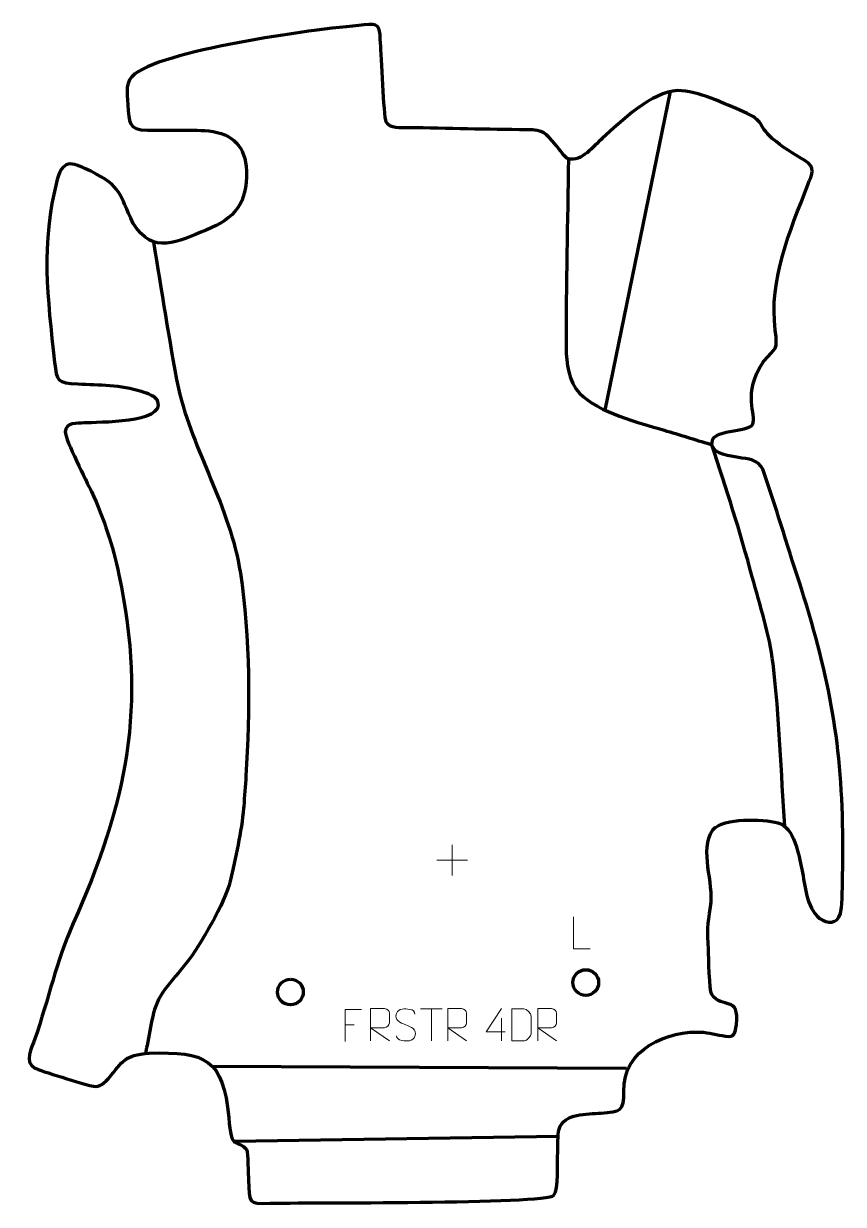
# Model space of a CAD drawing. Header units: millimetres. Extents: x -571 to 67, y -27 to 892.
import ezdxf

# ---------------------------------------------------------------- set-up
doc = ezdxf.new("R2010")
doc.units = ezdxf.units.MM
doc.header["$MEASUREMENT"] = 0
doc.layers.add('layer 1', color=7, linetype='Continuous', plot=False)
doc.layers.add('layer 2', color=7, linetype='Continuous')
doc.layers.add('layer 3', color=7, linetype='Continuous')

msp = doc.modelspace()

# ---------------------------------------------------------------- linework, layer by layer
at = {"layer": 'layer 1', "color": 250, "lineweight": 9}
for points in [[(-237.5794, 253.0189), (-237.5794, 253.0189), (-237.5794, 229.041), (-237.5794, 229.041)], [(-249.5683, 241.0299), (-249.5683, 241.0299), (-225.5904, 241.0299), (-225.5904, 241.0299)], [(-262.2415, 125.4676), (-262.2415, 125.4676), (-245.2543, 125.4676), (-245.2543, 125.4676)], [(-253.7477, 100.5376), (-253.7477, 100.5376), (-253.7477, 125.4911), (-253.7477, 125.4911)], [(-320.9161, 113.0144), (-320.9161, 113.0144), (-313.748, 113.0144), (-313.748, 113.0144)], [(-199.2812, 118.192), (-199.2812, 118.192), (-199.2812, 100.5273), (-199.2812, 100.5273)]]:
    msp.add_open_spline(points, degree=3, dxfattribs=at)
for points, knots in [([(-130.3592, 171.9719), (-130.3592, 171.9719), (-143.3083, 171.9719), (-143.3083, 171.9719), (-143.3083, 171.9719), (-143.3083, 171.9719), (-143.3083, 196.9255), (-143.3083, 196.9255)], [0, 0, 0, 0, 0.33333333, 0.33333333, 0.33333333, 0.33333333, 1, 1, 1, 1]), ([(-308.0421, 124.8941), (-308.0421, 124.8941), (-320.9161, 124.8941), (-320.9161, 124.8941), (-320.9161, 124.8941), (-320.9161, 124.8941), (-320.9161, 99.9405), (-320.9161, 99.9405)], [0, 0, 0, 0, 0.33333333, 0.33333333, 0.33333333, 0.33333333, 1, 1, 1, 1]), ([(-301.08, 100.5377), (-301.08, 100.5377), (-301.08, 125.4912), (-301.08, 125.4912), (-301.08, 125.4912), (-297.4852, 125.4912), (-293.8897, 125.4912), (-290.2945, 125.4912), (-290.2945, 125.4912), (-287.9692, 125.4535), (-286.4119, 123.9635), (-286.416, 121.5971), (-286.416, 121.5971), (-286.4164, 119.5616), (-286.4164, 116.5022), (-286.416, 114.4662), (-286.416, 114.4662), (-286.4225, 112.5907), (-288.2348, 110.6489), (-290.2443, 110.6298), (-290.2443, 110.6298), (-290.2443, 110.6298), (-301.08, 110.6298), (-301.08, 110.6298), (-301.08, 110.6298), (-301.08, 110.6298), (-286.4253, 100.5377), (-286.4253, 100.5377)], [0, 0, 0, 0, 0.125, 0.125, 0.125, 0.125, 0.25, 0.25, 0.25, 0.25, 0.375, 0.375, 0.375, 0.375, 0.5, 0.5, 0.5, 0.5, 0.625, 0.625, 0.625, 0.625, 0.75, 0.75, 0.75, 0.75, 1, 1, 1, 1]), ([(-273.7479, 113.0144), (-277.9962, 114.4848), (-282.9043, 116.2806), (-280.8992, 121.8009), (-280.8992, 121.8009), (-279.3957, 125.9408), (-274.1821, 125.5523), (-270.5785, 124.9512), (-270.5785, 124.9512), (-267.7179, 124.474), (-266.8532, 123.2608), (-266.5426, 121.1767)], [0, 0, 0, 0, 0.25, 0.25, 0.25, 0.25, 0.5, 0.5, 0.5, 0.5, 1, 1, 1, 1]), ([(-241.08, 100.5376), (-241.08, 100.5376), (-241.08, 125.4911), (-241.08, 125.4911), (-241.08, 125.4911), (-237.4852, 125.4911), (-233.8897, 125.4911), (-230.2945, 125.4911), (-230.2945, 125.4911), (-227.9692, 125.4534), (-226.4119, 123.9634), (-226.416, 121.597), (-226.416, 121.597), (-226.4164, 119.5615), (-226.4164, 116.5021), (-226.416, 114.4661), (-226.416, 114.4661), (-226.4225, 112.5906), (-228.2348, 110.6488), (-230.2443, 110.6297), (-230.2443, 110.6297), (-230.2443, 110.6297), (-241.08, 110.6297), (-241.08, 110.6297), (-241.08, 110.6297), (-241.08, 110.6297), (-226.4253, 100.5376), (-226.4253, 100.5376)], [0, 0, 0, 0, 0.125, 0.125, 0.125, 0.125, 0.25, 0.25, 0.25, 0.25, 0.375, 0.375, 0.375, 0.375, 0.5, 0.5, 0.5, 0.5, 0.625, 0.625, 0.625, 0.625, 0.75, 0.75, 0.75, 0.75, 1, 1, 1, 1]), ([(-196.3371, 107.4309), (-196.3371, 107.4309), (-211.1588, 107.4309), (-211.1588, 107.4309), (-211.1588, 107.4309), (-211.1588, 107.4309), (-199.2812, 125.5014), (-199.2812, 125.5014)], [0, 0, 0, 0, 0.33333333, 0.33333333, 0.33333333, 0.33333333, 1, 1, 1, 1]), ([(-191.0496, 100.5526), (-188.7178, 100.553), (-183.7676, 100.529), (-181.4361, 100.5287), (-181.4361, 100.5287), (-179.5111, 100.4233), (-176.1925, 103.9649), (-176.2037, 105.9822), (-176.2037, 105.9822), (-176.2041, 111.7523), (-176.2041, 113.922), (-176.2037, 119.6913), (-176.2037, 119.6913), (-176.208, 121.8294), (-179.5825, 125.4895), (-181.7349, 125.476), (-181.7349, 125.476), (-184.0606, 125.476), (-188.7849, 125.476), (-191.111, 125.476), (-191.111, 125.476), (-191.1106, 119.7291), (-191.0493, 106.2999), (-191.0496, 100.5526)], [0, 0, 0, 0, 0.14285714, 0.14285714, 0.14285714, 0.14285714, 0.28571429, 0.28571429, 0.28571429, 0.28571429, 0.42857143, 0.42857143, 0.42857143, 0.42857143, 0.57142857, 0.57142857, 0.57142857, 0.57142857, 0.71428571, 0.71428571, 0.71428571, 0.71428571, 1, 1, 1, 1]), ([(-171.08, 100.5376), (-171.08, 100.5376), (-171.08, 125.4911), (-171.08, 125.4911), (-171.08, 125.4911), (-167.4852, 125.4911), (-163.8897, 125.4911), (-160.2945, 125.4911), (-160.2945, 125.4911), (-157.9692, 125.4534), (-156.4119, 123.9634), (-156.416, 121.597), (-156.416, 121.597), (-156.4164, 119.5615), (-156.4164, 116.5021), (-156.416, 114.4661), (-156.416, 114.4661), (-156.4225, 112.5906), (-158.2348, 110.6488), (-160.2443, 110.6297), (-160.2443, 110.6297), (-160.2443, 110.6297), (-171.08, 110.6297), (-171.08, 110.6297), (-171.08, 110.6297), (-171.08, 110.6297), (-156.4253, 100.5376), (-156.4253, 100.5376)], [0, 0, 0, 0, 0.125, 0.125, 0.125, 0.125, 0.25, 0.25, 0.25, 0.25, 0.375, 0.375, 0.375, 0.375, 0.5, 0.5, 0.5, 0.5, 0.625, 0.625, 0.625, 0.625, 0.75, 0.75, 0.75, 0.75, 1, 1, 1, 1]), ([(-273.7479, 113.0143), (-269.7293, 111.3676), (-264.6998, 109.4793), (-266.5338, 104.119), (-266.5338, 104.119), (-267.9936, 99.8526), (-272.9044, 100.1093), (-276.6305, 100.664), (-276.6305, 100.664), (-279.3805, 101.0738), (-280.6014, 102.2873), (-280.9794, 104.3995)], [0, 0, 0, 0, 0.25, 0.25, 0.25, 0.25, 0.5, 0.5, 0.5, 0.5, 1, 1, 1, 1])]:
    msp.add_open_spline(points, degree=3, knots=knots, dxfattribs=at)
at = {"layer": 'layer 2', "color": 142, "lineweight": 200}
for centre in [(-363.3455, 138.3919), (-133.687, 145.8002)]:
    msp.add_ellipse(centre, major_axis=(0, 10), ratio=1, dxfattribs=at)
at = {"layer": 'layer 2', "color": 140, "lineweight": 158}
for points in [[(-118.4748, 591.0944), (-118.4748, 591.0944), (-67.6932, 839.013), (-67.6932, 839.013)], [(-424.2638, 80.6522), (-424.2638, 80.6522), (-101.9363, 79.1721), (-101.9363, 79.1721)], [(-407.1704, 22.2689), (-407.1704, 22.2689), (-155.1966, 26.1681), (-155.1966, 26.1681)]]:
    msp.add_open_spline(points, degree=3, dxfattribs=at)
for points, knots in [([(-147.1608, 786.5593), (-147.7679, 737.7202), (-149.1432, 688.467), (-148.97, 639.6732), (-148.97, 639.6732), (-148.9289, 628.0935), (-147.0613, 612.7683), (-138.4698, 604.2793), (-138.4698, 604.2793), (-122.7628, 588.7597), (-93.5423, 581.8489), (-72.7392, 575.5627), (-72.7392, 575.5627), (-60.8016, 571.9273), (-48.8654, 568.2868), (-36.9279, 564.6511), (-36.9279, 564.6511), (-36.9279, 564.6511), (-35.4954, 564.2148), (-35.4954, 564.2148)], [0, 0, 0, 0, 0.16666667, 0.16666667, 0.16666667, 0.16666667, 0.33333333, 0.33333333, 0.33333333, 0.33333333, 0.5, 0.5, 0.5, 0.5, 0.66666667, 0.66666667, 0.66666667, 0.66666667, 1, 1, 1, 1]), ([(-469.9355, 722.1753), (-463.5068, 684.2491), (-457.9253, 645.6645), (-450.5071, 607.9738), (-450.5071, 607.9738), (-438.912, 558.0251), (-410.5899, 516.8358), (-402.3017, 464.3572), (-402.3017, 464.3572), (-394.6046, 415.6217), (-394.8696, 356.0699), (-397.9713, 306.7166), (-397.9713, 306.7166), (-398.4724, 298.7426), (-399.064, 290.7842), (-399.7217, 282.8216), (-399.7217, 282.8216), (-399.7217, 282.8216), (-399.8442, 281.3513), (-399.8442, 281.3513), (-399.8442, 281.3513), (-401.3493, 263.5982), (-406.1951, 242.1236), (-410.2397, 224.6019), (-410.2397, 224.6019), (-413.8231, 209.0783), (-433.9306, 173.9059), (-444.1326, 161.0652), (-444.1326, 161.0652), (-449.718, 154.0352), (-455.6631, 147.4968), (-461.1786, 140.3316), (-461.1786, 140.3316), (-471.2556, 127.0958), (-471.4412, 112.3185), (-474.8634, 96.7143), (-474.8634, 96.7143), (-475.3151, 94.655), (-475.7703, 92.5963), (-476.2248, 90.5376)], [0, 0, 0, 0, 0.09090909, 0.09090909, 0.09090909, 0.09090909, 0.18181818, 0.18181818, 0.18181818, 0.18181818, 0.27272727, 0.27272727, 0.27272727, 0.27272727, 0.36363636, 0.36363636, 0.36363636, 0.36363636, 0.45454545, 0.45454545, 0.45454545, 0.45454545, 0.54545455, 0.54545455, 0.54545455, 0.54545455, 0.63636364, 0.63636364, 0.63636364, 0.63636364, 0.72727273, 0.72727273, 0.72727273, 0.72727273, 0.81818182, 0.81818182, 0.81818182, 0.81818182, 1, 1, 1, 1]), ([(21.0819, 267.3372), (18.2201, 308.972), (17.0469, 352.6408), (11.9842, 393.8825), (11.9842, 393.8825), (9.1409, 417.0451), (1.8093, 439.1185), (-4.2247, 461.5642), (-4.2247, 461.5642), (-13.3378, 496.1522), (-24.6762, 530.1344), (-35.4954, 564.2148)], [0, 0, 0, 0, 0.25, 0.25, 0.25, 0.25, 0.5, 0.5, 0.5, 0.5, 1, 1, 1, 1])]:
    msp.add_open_spline(points, degree=3, knots=knots, dxfattribs=at)
at = {"layer": 'layer 3', "color": 242, "lineweight": 158}
msp.add_open_spline([(-302.4441, 891.1249), (-293.1488, 891.8423), (-293.9546, 887.3158), (-293.2804, 876.4227), (-293.2804, 876.4227), (-292.7178, 867.3312), (-290.7676, 820.2771), (-288.8524, 815.4439), (-288.8524, 815.4439), (-286.5778, 809.7038), (-277.0824, 810.8245), (-271.6453, 810.7929), (-271.6453, 810.7929), (-240.9573, 810.5953), (-210.18, 809.334), (-179.5948, 809.2612), (-179.5948, 809.2612), (-165.9179, 809.1135), (-165.6383, 807.224), (-156.6439, 796.9913), (-156.6439, 796.9913), (-154.2762, 794.2977), (-150.0654, 787.519), (-147.1608, 786.5593), (-147.1608, 786.5593), (-136.9764, 784.2681), (-127.5054, 796.5019), (-120.7777, 802.6428), (-120.7777, 802.6428), (-106.8793, 815.3374), (-81.6576, 839.2993), (-62.2521, 839.6788), (-62.2521, 839.6788), (-46.5234, 839.9864), (-25.7697, 829.2327), (-11.0022, 823.2485), (-11.0022, 823.2485), (6.244, 815.8936), (-0.7547, 813.1913), (11.3302, 802.5514), (11.3302, 802.5514), (19.1479, 795.6685), (27.9315, 790.5729), (36.8268, 785.3022), (36.8268, 785.3022), (45.5147, 779.5206), (42.2675, 775.1497), (38.9838, 766.4176), (38.9838, 766.4176), (25.2532, 730.2269), (8.6262, 693.0399), (13.7111, 653.4438), (13.7111, 653.4438), (15.7442, 637.2663), (14.4762, 640.4338), (4.5109, 628.932), (4.5109, 628.932), (-12.4734, 603.9058), (-0.5688, 587.206), (-3.8013, 580.2155), (-3.8013, 580.2155), (-7.0481, 573.1943), (-37.2597, 577.4957), (-35.4954, 564.2148), (-35.4954, 564.2148), (-33.5724, 556.4244), (-21.4799, 555.4617), (-14.9458, 554.3167), (-14.9458, 554.3167), (-7.9534, 553.1582), (1.0127, 552.5628), (3.9716, 545.1947), (3.9716, 545.1947), (14.1475, 516.4651), (22.6104, 486.8294), (32.2445, 457.8082), (32.2445, 457.8082), (54.3948, 388.7499), (65.5112, 335.0521), (66.1385, 262.5282), (66.1385, 262.5282), (66.1494, 251.0686), (66.6887, 207.7345), (64.4193, 199.4351), (64.4193, 199.4351), (61.4693, 190.9593), (54.8287, 191.6726), (48.0912, 195.5996), (48.0912, 195.5996), (37.3973, 205.0796), (37.26, 220.5201), (34.387, 233.9774), (34.387, 233.9774), (32.0765, 244.9917), (28.474, 266.8235), (15.7344, 270.1544), (15.7344, 270.1544), (3.9517, 272.9813), (-26.2985, 274.381), (-34.9496, 264.7327), (-34.9496, 264.7327), (-45.6504, 248.3846), (-33.5287, 224.009), (-36.5568, 204.7467), (-36.5568, 204.7467), (-39.0681, 189.6881), (-39.18, 186.7761), (-38.3334, 171.3886), (-38.3334, 171.3886), (-38.0303, 165.8798), (-37.6603, 139.5643), (-35.6037, 136.4807), (-35.6037, 136.4807), (-27.6738, 124.5911), (-13.7021, 136.4113), (-16.5625, 112.9818), (-16.5625, 112.9818), (-17.3709, 106.3601), (-18.3765, 103.9571), (-22.3095, 103.8666), (-22.3095, 103.8666), (-29.6768, 104.6445), (-35.18, 106.1284), (-42.0481, 107.1405), (-42.0481, 107.1405), (-70.2232, 109.1816), (-105.0983, 93.6427), (-104.0729, 61.1227), (-104.0729, 61.1227), (-103.598, 46.0617), (-107.0691, 45.2631), (-121.7123, 44.1991), (-121.7123, 44.1991), (-132.3858, 43.4236), (-150.8243, 44.1542), (-154.3289, 31.8616), (-154.3289, 31.8616), (-155.684, 27.1086), (-155.3327, 18.6999), (-155.5173, 13.5222), (-155.5173, 13.5222), (-155.6804, 6.9561), (-154.8404, -15.4265), (-158.4914, -19.732), (-158.4914, -19.732), (-164.4731, -26.7858), (-355.932, -25.1127), (-379.4621, -25.9266), (-379.4621, -25.9266), (-396.9737, -26.4734), (-394.8904, -25.3462), (-396.0278, -7.7106), (-396.0278, -7.7106), (-396.2455, -4.3359), (-396.5566, 13.6593), (-397.2263, 15.3634), (-397.2263, 15.3634), (-404.8346, 25.0995), (-409.6761, 14.0125), (-411.3474, 40.8271), (-411.3474, 40.8271), (-415.6547, 86.1971), (-429.3015, 92.3534), (-473.1928, 90.8258), (-473.1928, 90.8258), (-493.0486, 89.1846), (-493.2337, 84.8952), (-504.8685, 71.2508), (-504.8685, 71.2508), (-509.9518, 65.2895), (-513.637, 64.3697), (-518.0799, 65.3942), (-518.0799, 65.3942), (-523.8589, 66.7742), (-558.6807, 77.2948), (-562.1215, 79.281), (-562.1215, 79.281), (-570.8927, 84.3442), (-564.8415, 94.5605), (-562.1567, 102.07), (-562.1567, 102.07), (-551.5547, 132.488), (-545.5907, 162.0092), (-532.3791, 191.8829), (-532.3791, 191.8829), (-490.5135, 285.9244), (-474.9277, 360.6981), (-496.7357, 463.0021), (-496.7357, 463.0021), (-501.6042, 485.8405), (-508.3731, 506.4703), (-518.079, 527.713), (-518.079, 527.713), (-521.9008, 535.6212), (-538.5727, 568.0401), (-538.4556, 574.3397), (-538.4556, 574.3397), (-538.3208, 581.5924), (-529.1875, 580.8404), (-524.1003, 581.1469), (-524.1003, 581.1469), (-512.7035, 581.8334), (-461.3758, 580.8151), (-466.6441, 597.7576), (-466.6441, 597.7576), (-468.1217, 602.5093), (-474.1066, 604.0033), (-479.344, 605.8562), (-479.344, 605.8562), (-495.092, 611.1059), (-512.3854, 610.6224), (-528.7794, 611.5565), (-528.7794, 611.5565), (-544.7346, 612.4657), (-545.1491, 613.4904), (-546.8191, 628.5138), (-546.8191, 628.5138), (-552.2554, 679.6852), (-557.9838, 719.532), (-544.7028, 770.6908), (-544.7028, 770.6908), (-540.211, 787.9935), (-531.3281, 783.1527), (-518.6508, 776.948), (-518.6508, 776.948), (-494.1759, 764.969), (-496.8576, 759.3415), (-485.598, 736.3203), (-485.598, 736.3203), (-469.9402, 711.1163), (-451.102, 722.3965), (-429.0444, 731.2531), (-429.0444, 731.2531), (-406.4353, 740.3312), (-396.9227, 752.1305), (-397.6413, 777.1386), (-397.6413, 777.1386), (-398.1988, 796.5409), (-408.1699, 805.8706), (-426.9217, 808.4679), (-426.9217, 808.4679), (-443.2107, 809.549), (-458.4414, 808.749), (-474.5762, 808.9427), (-474.5762, 808.9427), (-489.862, 809.1263), (-488.7991, 815.1863), (-489.8509, 828.6442), (-489.8509, 828.6442), (-490.6208, 838.495), (-491.9946, 847.1979), (-484.3096, 852.7796), (-484.3096, 852.7796), (-457.0554, 872.5738), (-340.1484, 888.2147), (-302.4441, 891.1249)], degree=3, knots=[0, 0, 0, 0, 0.01538462, 0.01538462, 0.01538462, 0.01538462, 0.03076923, 0.03076923, 0.03076923, 0.03076923, 0.04615385, 0.04615385, 0.04615385, 0.04615385, 0.06153846, 0.06153846, 0.06153846, 0.06153846, 0.07692308, 0.07692308, 0.07692308, 0.07692308, 0.09230769, 0.09230769, 0.09230769, 0.09230769, 0.10769231, 0.10769231, 0.10769231, 0.10769231, 0.12307692, 0.12307692, 0.12307692, 0.12307692, 0.13846154, 0.13846154, 0.13846154, 0.13846154, 0.15384615, 0.15384615, 0.15384615, 0.15384615, 0.16923077, 0.16923077, 0.16923077, 0.16923077, 0.18461538, 0.18461538, 0.18461538, 0.18461538, 0.2, 0.2, 0.2, 0.2, 0.21538462, 0.21538462, 0.21538462, 0.21538462, 0.23076923, 0.23076923, 0.23076923, 0.23076923, 0.24615385, 0.24615385, 0.24615385, 0.24615385, 0.26153846, 0.26153846, 0.26153846, 0.26153846, 0.27692308, 0.27692308, 0.27692308, 0.27692308, 0.29230769, 0.29230769, 0.29230769, 0.29230769, 0.30769231, 0.30769231, 0.30769231, 0.30769231, 0.32307692, 0.32307692, 0.32307692, 0.32307692, 0.33846154, 0.33846154, 0.33846154, 0.33846154, 0.35384615, 0.35384615, 0.35384615, 0.35384615, 0.36923077, 0.36923077, 0.36923077, 0.36923077, 0.38461538, 0.38461538, 0.38461538, 0.38461538, 0.4, 0.4, 0.4, 0.4, 0.41538462, 0.41538462, 0.41538462, 0.41538462, 0.43076923, 0.43076923, 0.43076923, 0.43076923, 0.44615385, 0.44615385, 0.44615385, 0.44615385, 0.46153846, 0.46153846, 0.46153846, 0.46153846, 0.47692308, 0.47692308, 0.47692308, 0.47692308, 0.49230769, 0.49230769, 0.49230769, 0.49230769, 0.50769231, 0.50769231, 0.50769231, 0.50769231, 0.52307692, 0.52307692, 0.52307692, 0.52307692, 0.53846154, 0.53846154, 0.53846154, 0.53846154, 0.55384615, 0.55384615, 0.55384615, 0.55384615, 0.56923077, 0.56923077, 0.56923077, 0.56923077, 0.58461538, 0.58461538, 0.58461538, 0.58461538, 0.6, 0.6, 0.6, 0.6, 0.61538462, 0.61538462, 0.61538462, 0.61538462, 0.63076923, 0.63076923, 0.63076923, 0.63076923, 0.64615385, 0.64615385, 0.64615385, 0.64615385, 0.66153846, 0.66153846, 0.66153846, 0.66153846, 0.67692308, 0.67692308, 0.67692308, 0.67692308, 0.69230769, 0.69230769, 0.69230769, 0.69230769, 0.70769231, 0.70769231, 0.70769231, 0.70769231, 0.72307692, 0.72307692, 0.72307692, 0.72307692, 0.73846154, 0.73846154, 0.73846154, 0.73846154, 0.75384615, 0.75384615, 0.75384615, 0.75384615, 0.76923077, 0.76923077, 0.76923077, 0.76923077, 0.78461538, 0.78461538, 0.78461538, 0.78461538, 0.8, 0.8, 0.8, 0.8, 0.81538462, 0.81538462, 0.81538462, 0.81538462, 0.83076923, 0.83076923, 0.83076923, 0.83076923, 0.84615385, 0.84615385, 0.84615385, 0.84615385, 0.86153846, 0.86153846, 0.86153846, 0.86153846, 0.87692308, 0.87692308, 0.87692308, 0.87692308, 0.89230769, 0.89230769, 0.89230769, 0.89230769, 0.90769231, 0.90769231, 0.90769231, 0.90769231, 0.92307692, 0.92307692, 0.92307692, 0.92307692, 0.93846154, 0.93846154, 0.93846154, 0.93846154, 0.95384615, 0.95384615, 0.95384615, 0.95384615, 0.96923077, 0.96923077, 0.96923077, 0.96923077, 1, 1, 1, 1], dxfattribs=at)

doc.saveas('drawing.dxf')
